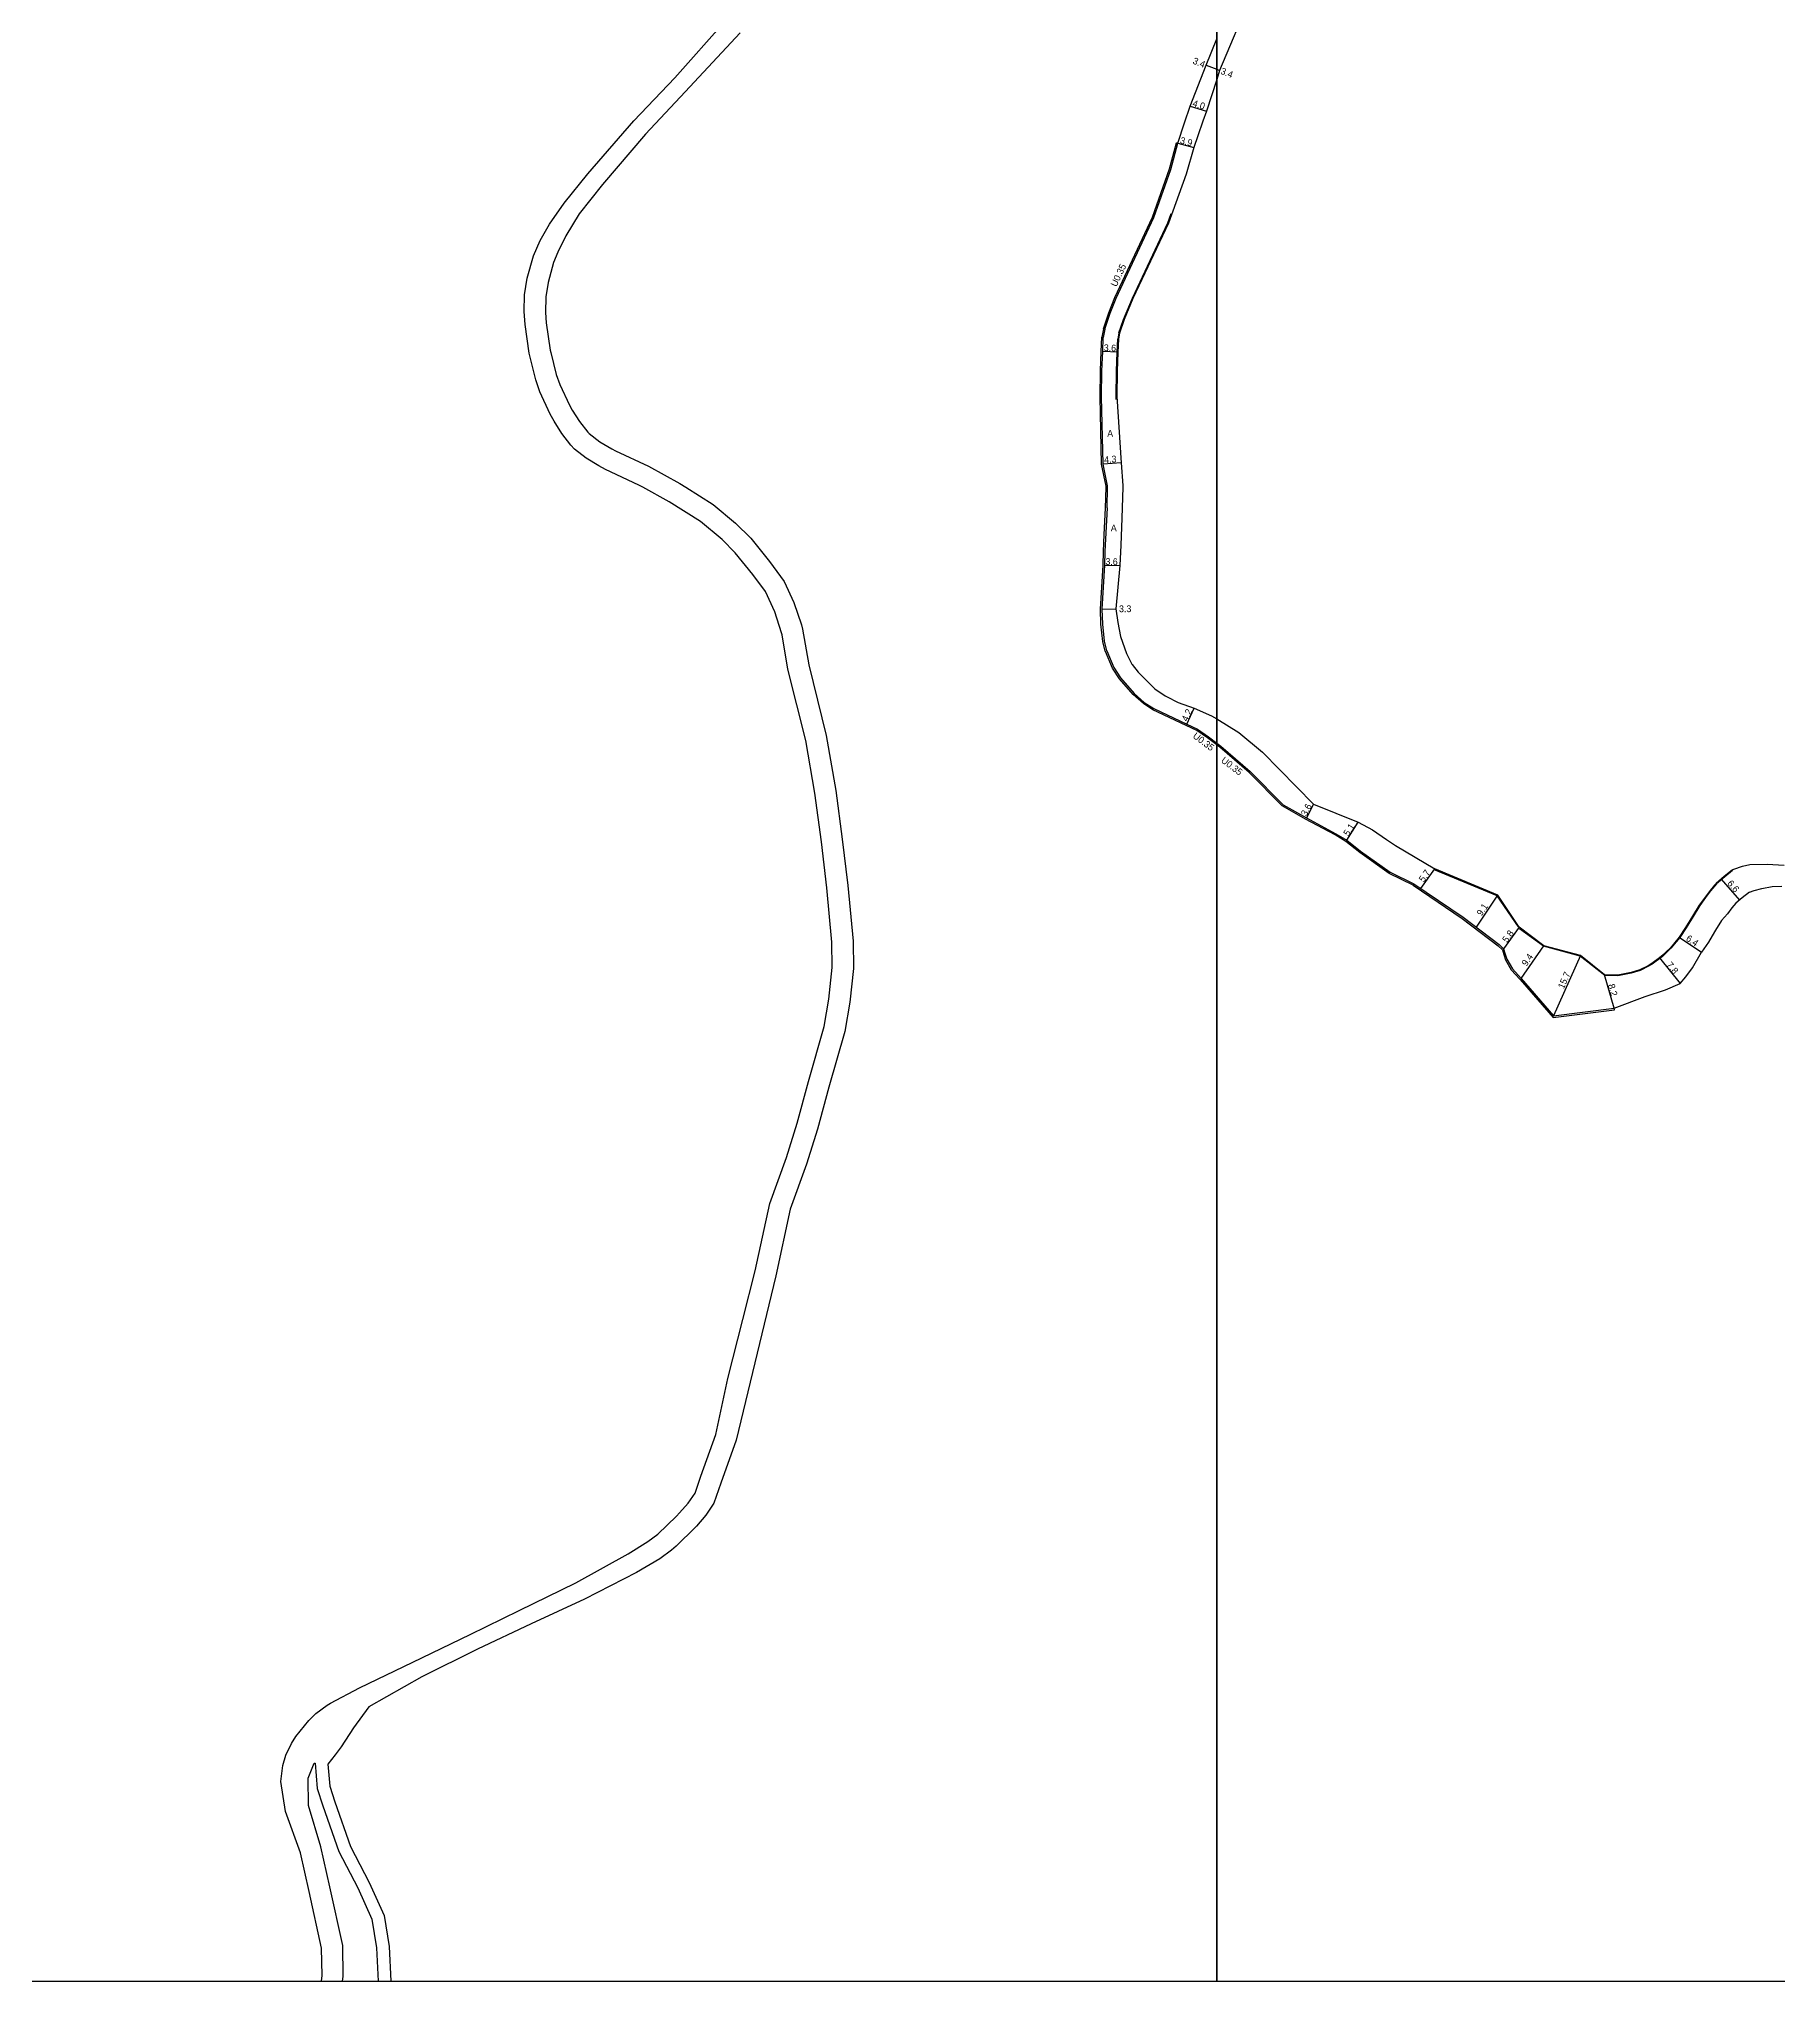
# Model space of a CAD drawing. Header units: metres. Extents: x -28000 to -24000, y -105000 to -102000.
# Drawn here: x -27478.9 to -27067.1, y -105000 to -104540.3 of the extents above; entities that cross this region are included whole.
import ezdxf

# ---------------------------------------------------------------- set-up
doc = ezdxf.new("R2010")
doc.units = ezdxf.units.M
doc.header["$LTSCALE"] = 2.5
for name, color, linetype in [('側溝・桝', 7, 'Continuous'), ('図郭', 7, 'Continuous'), ('幅員', 7, 'Continuous'), ('歩道・分離帯・安全施設', 7, 'Continuous'), ('舗装', 7, 'Continuous'), ('道路', 7, 'Continuous')]:
    doc.layers.add(name, color=color, linetype=linetype)
doc.styles.get("Standard").update_dxf_attribs({"font": ''})
doc.styles.get('Standard').set_extended_font_data('@MS PGothic')

msp = doc.modelspace()

# ---------------------------------------------------------------- linework, layer by layer
at = {"layer": '側溝・桝'}
for points in [[(-27225.56, -104605.13), (-27224.12, -104601.52), (-27215.22, -104582.45), (-27211.19, -104571.05), (-27209.49, -104564.89)], [(-27209.16, -104564.99), (-27209.49, -104564.89)], [(-27226.81, -104608.92), (-27225.56, -104605.13)], [(-27226.19, -104646.41), (-27226.18, -104646.12), (-27227.24, -104640.95), (-27227.62, -104624.99), (-27227.5, -104618.82), (-27227.33, -104614.25), (-27227.2, -104610.89)], [(-27226.31, -104651.35), (-27226.19, -104646.41)], [(-27200, -104707.38), (-27202.15, -104705.75), (-27204.68, -104703.97), (-27207.2, -104702.8), (-27215.08, -104699.08), (-27217.36, -104697.6), (-27219.76, -104695.49), (-27223.03, -104691.74), (-27224.67, -104689.21), (-27226.35, -104685.27), (-27226.38, -104685.18), (-27226.95, -104682.88), (-27227.4, -104678.82), (-27227.52, -104675.23), (-27226.9, -104664.85), (-27226.81, -104661.59), (-27226.66, -104657.6), (-27226.31, -104651.35)], [(-27169.4, -104730.25), (-27171.96, -104728.7), (-27178.94, -104724.93), (-27184.47, -104721.82), (-27192.3, -104713.94), (-27199.23, -104707.96), (-27200, -104707.38)], [(-27153.49, -104740.59), (-27159.15, -104737.8), (-27166.12, -104732.86), (-27169.4, -104730.25)], [(-27153.49, -104740.59), (-27141.85, -104748.44), (-27133.34, -104754.91)], [(-27133.34, -104754.91), (-27132.3, -104755.89), (-27132.02, -104757.02), (-27131.62, -104758.28)], [(-27131.62, -104758.28), (-27130.24, -104760.59), (-27128.17, -104762.9), (-27120.36, -104771.92), (-27105.82, -104770.06)], [(-27105.82, -104770.06), (-27105.91, -104769.72)]]:
    msp.add_lwpolyline(points, dxfattribs=at)
at = {"layer": '側溝・桝', "flags": 128}
msp.add_lwpolyline([(-27226.81, -104608.92), (-27227.2, -104610.89)], dxfattribs=at)
at = {"layer": '図郭'}
for points in [[(-28000, -105000), (-27200, -105000), (-27200, -104400), (-28000, -104400)], [(-27200, -105000), (-26400, -105000), (-26400, -104400), (-27200, -104400)]]:
    msp.add_lwpolyline(points, close=True, dxfattribs=at)
at = {"layer": '幅員'}
for points in [[(-27202.45, -104546.49), (-27200, -104547.48)], [(-27200, -104547.48), (-27199.3, -104547.77)], [(-27206.25, -104556.17), (-27202.44, -104557.37)], [(-27209.16, -104564.99), (-27205.4, -104566.02)], [(-27223.38, -104614.4), (-27226.98, -104614.26)], [(-27222.6, -104640.62), (-27226.89, -104640.91)], [(-27226.55, -104664.86), (-27222.95, -104664.94)], [(-27227.17, -104675.23), (-27223.87, -104675.19)], [(-27207.06, -104702.49), (-27205.29, -104698.68)], [(-27177.08, -104721.45), (-27178.77, -104724.63)], [(-27169.2, -104729.97), (-27166.48, -104725.65)], [(-27151.66, -104741.4), (-27148.38, -104736.74)], [(-27138.52, -104750.54), (-27133.47, -104742.97)], [(-27128.35, -104750.56), (-27132.07, -104755.65)], [(-27127.93, -104762.66), (-27122.56, -104754.94)], [(-27113.83, -104757.21), (-27120.22, -104771.55)], [(-27095.15, -104757.78), (-27090.27, -104763.87)], [(-27105.91, -104769.72), (-27108.16, -104761.83)]]:
    msp.add_lwpolyline(points, dxfattribs=at)
at = {"layer": '幅員', "flags": 128}
for points in [[(-27080.54, -104739.13), (-27076.24, -104744.13)], [(-27090.5, -104752.88), (-27085.19, -104756.45)]]:
    msp.add_lwpolyline(points, dxfattribs=at)
at = {"layer": '歩道・分離帯・安全施設'}
for points in [[(-27223.13, -104609.88), (-27222.07, -104606.67), (-27219.95, -104601.66), (-27211.58, -104583.83), (-27210.77, -104581.61)], [(-27223.77, -104625.6), (-27223.81, -104624.91), (-27223.7, -104618.93), (-27223.53, -104614.4), (-27223.41, -104611.32)], [(-27128.52, -104750.48), (-27133.56, -104743.11), (-27148.27, -104737.05)], [(-27077.85, -104737.11), (-27079.73, -104738.63), (-27081.65, -104740.28), (-27082.12, -104740.84), (-27083.05, -104741.93), (-27084.24, -104743.51), (-27085.64, -104745.43), (-27087.22, -104747.98), (-27088.87, -104750.72), (-27090.38, -104752.97), (-27092.46, -104755.52), (-27094.48, -104757.47), (-27096.88, -104759.28), (-27097.74, -104759.8)], [(-27097.74, -104759.8), (-27099.75, -104760.76), (-27101.84, -104761.43), (-27104.99, -104762.01), (-27108.11, -104761.98), (-27113.91, -104757.39), (-27122.65, -104755.06), (-27128.28, -104750.9)]]:
    msp.add_lwpolyline(points, dxfattribs=at)
at = {"layer": '歩道・分離帯・安全施設', "flags": 128}
msp.add_lwpolyline([(-27223.13, -104609.88), (-27223.41, -104611.32)], dxfattribs=at)
at = {"layer": '道路'}
for points in [[(-27187.34, -104507.1), (-27189.03, -104520.01), (-27192, -104530.3), (-27199.3, -104547.77), (-27200, -104549.92)], [(-27335.86, -104646.41), (-27336.78, -104645.91), (-27344.73, -104642.19), (-27346.31, -104641.32), (-27349.31, -104639.53), (-27352.05, -104637.38), (-27352.92, -104636.48), (-27355.03, -104633.72), (-27356.87, -104630.76), (-27357.8, -104629.12), (-27360.21, -104623.85), (-27361.18, -104621), (-27362.55, -104615.6), (-27362.74, -104614.69), (-27363.71, -104607.89), (-27363.93, -104604.8), (-27363.86, -104600.85), (-27363.25, -104596.92), (-27361.75, -104591.61), (-27360.19, -104588.04), (-27357.98, -104584.11), (-27354.46, -104579.16), (-27348.9, -104572.24), (-27338.01, -104559.66), (-27328.29, -104549.52), (-27316.38, -104536.07)], [(-27312.81, -104538.87), (-27325.86, -104552.78), (-27335.26, -104562.81), (-27345.37, -104574.72), (-27350.89, -104581.68), (-27354.06, -104586.87), (-27356, -104590.74), (-27356.99, -104593.23), (-27358.3, -104597.91), (-27358.85, -104601.36), (-27358.9, -104605.04), (-27358.72, -104607.46), (-27357.78, -104613.97), (-27357.65, -104614.54), (-27356.34, -104619.69), (-27355.52, -104622.07), (-27353.23, -104627.01), (-27352.56, -104628.18), (-27350.87, -104630.88), (-27348.9, -104633.36), (-27348.54, -104633.71), (-27346, -104635.67), (-27343.21, -104637.31), (-27342.29, -104637.81), (-27334.51, -104641.45), (-27327.08, -104645.55), (-27325.7, -104646.41)], [(-27225.22, -104605.21), (-27223.79, -104601.66), (-27214.9, -104582.59), (-27210.86, -104571.16), (-27209.16, -104564.99), (-27207.58, -104560.18), (-27206.25, -104556.17), (-27202.45, -104546.49), (-27200, -104540.27)], [(-27200, -104549.92), (-27202.44, -104557.37), (-27203.28, -104559.74), (-27204.49, -104563.25), (-27205.4, -104566.02), (-27207.2, -104572.32), (-27211.44, -104583.89), (-27219.82, -104601.72), (-27221.93, -104606.72), (-27222.98, -104609.92)], [(-27226.48, -104609.01), (-27225.22, -104605.21)], [(-27225.84, -104646.41), (-27225.83, -104646.09), (-27226.89, -104640.91), (-27227.27, -104624.99), (-27227.15, -104618.83), (-27226.98, -104614.26), (-27226.85, -104610.93)], [(-27223.26, -104611.34), (-27223.38, -104614.4), (-27223.55, -104618.93), (-27223.66, -104624.9), (-27222.6, -104640.62), (-27222.23, -104646.02), (-27222.24, -104646.41)], [(-27297.28, -104706.37), (-27301.49, -104689.48), (-27302.87, -104681.32), (-27302.99, -104680.87), (-27304.64, -104675.88), (-27306.83, -104671.11), (-27309.8, -104667.04), (-27313.96, -104661.92), (-27317.1, -104658.79), (-27322.19, -104654.49), (-27329.61, -104649.87), (-27335.86, -104646.41)], [(-27325.7, -104646.41), (-27319.17, -104650.48), (-27313.88, -104654.94), (-27310.32, -104658.46), (-27305.83, -104663.99), (-27302.4, -104668.69), (-27300.08, -104673.7), (-27298.31, -104678.95), (-27298.02, -104679.98), (-27296.59, -104688.46), (-27292.43, -104705.16)], [(-27225.96, -104651.3), (-27225.84, -104646.41)], [(-27222.24, -104646.41), (-27222.42, -104653.7), (-27222.69, -104660.13), (-27222.95, -104664.94), (-27223.87, -104675.19), (-27223.4, -104678.44), (-27222.73, -104681.76), (-27221.37, -104685.73), (-27220.08, -104688.29), (-27220.03, -104688.37), (-27218.57, -104690.17), (-27214.64, -104694.13), (-27212.17, -104695.79), (-27211.9, -104695.95), (-27209.15, -104697.34), (-27205.29, -104698.68), (-27201.24, -104700.49), (-27200, -104701.25)], [(-27225.96, -104651.3), (-27226.46, -104661.59), (-27226.55, -104664.86), (-27227.17, -104675.23), (-27227.05, -104678.8), (-27226.6, -104682.82), (-27226.05, -104685.09), (-27226.02, -104685.15), (-27224.36, -104689.05), (-27222.75, -104691.53), (-27219.51, -104695.24), (-27217.15, -104697.32), (-27214.91, -104698.78), (-27207.06, -104702.49), (-27204.5, -104703.67), (-27201.95, -104705.46), (-27200, -104706.94)], [(-27200, -104701.25), (-27194.74, -104704.47), (-27189.17, -104709.1), (-27177.08, -104721.45), (-27166.48, -104725.65)], [(-27420.41, -104946.49), (-27419.07, -104943.74), (-27418.01, -104942.13), (-27414.95, -104938.34), (-27413.24, -104936.65), (-27410.62, -104934.69), (-27409.82, -104934.19), (-27402.94, -104930.6), (-27390.29, -104924.53), (-27376.76, -104917.96), (-27365.12, -104912.27), (-27351.72, -104905.7), (-27339.32, -104898.88), (-27334.68, -104895.91), (-27332.3, -104894.17), (-27327.87, -104889.98), (-27327.15, -104889.19), (-27325.11, -104886.83), (-27323.5, -104884.46), (-27322.11, -104880.46), (-27318.56, -104870.6), (-27315.74, -104857.36), (-27312.17, -104843.38), (-27309.24, -104831.89), (-27305.78, -104815.9), (-27301.85, -104805.04), (-27299.31, -104796.93), (-27296.64, -104787.06), (-27292.94, -104774.08), (-27291.79, -104767.58), (-27291, -104760.09), (-27291.09, -104754.09), (-27292.27, -104741.2), (-27293.59, -104730.32), (-27295.15, -104718.81), (-27297.28, -104706.37)], [(-27292.43, -104705.16), (-27290.19, -104718.2), (-27288.63, -104729.68), (-27287.3, -104740.67), (-27286.09, -104753.82), (-27285.99, -104760.31), (-27286.83, -104768.28), (-27288.07, -104775.21), (-27291.82, -104788.41), (-27294.51, -104798.33), (-27297.11, -104806.64), (-27300.97, -104817.29), (-27304.37, -104833.04), (-27313.74, -104871.98), (-27317.4, -104882.14), (-27319.05, -104886.87), (-27320.95, -104889.68), (-27323.18, -104892.27), (-27323.41, -104892.53), (-27327.95, -104897.03), (-27329.07, -104898), (-27331.85, -104900.03), (-27337.37, -104903.25), (-27349.65, -104909.56), (-27362.28, -104915.39), (-27375.03, -104921.46), (-27388.14, -104928), (-27400.69, -104935.07), (-27404.34, -104940.07), (-27407.31, -104944.54), (-27408.72, -104946.4), (-27410.41, -104948.62)], [(-27200, -104706.94), (-27199.01, -104707.68), (-27192.06, -104713.68), (-27184.26, -104721.54), (-27178.77, -104724.63), (-27171.78, -104728.4), (-27169.2, -104729.97)], [(-27166.48, -104725.65), (-27163.09, -104727.52), (-27159.78, -104729.8), (-27157.7, -104731.18), (-27148.38, -104736.74)], [(-27169.2, -104729.97), (-27165.91, -104732.58), (-27158.96, -104737.5), (-27153.32, -104740.28), (-27141.65, -104748.16), (-27133.14, -104754.62)], [(-27128.35, -104750.56), (-27133.47, -104742.97), (-27148.38, -104736.74)], [(-27077.9, -104736.96), (-27079.83, -104738.52), (-27081.75, -104740.17), (-27082.12, -104740.61), (-27083.17, -104741.83), (-27084.36, -104743.42), (-27085.76, -104745.35), (-27087.35, -104747.9), (-27089, -104750.64), (-27090.5, -104752.88), (-27092.57, -104755.42), (-27094.57, -104757.35), (-27095.15, -104757.78)], [(-27077.9, -104736.96), (-27077.54, -104736.8), (-27075.51, -104736.1), (-27073.78, -104735.7), (-27069.66, -104735.59), (-27065.67, -104735.86)], [(-27073.89, -104742.21), (-27075.6, -104743.59), (-27077.06, -104744.84), (-27078.01, -104745.96), (-27079.05, -104747.34), (-27080.45, -104748.92), (-27081.89, -104751.24), (-27082.12, -104751.63), (-27083.59, -104754.07), (-27085.19, -104756.45)], [(-27073.89, -104742.21), (-27072.78, -104741.83), (-27070.97, -104741.39), (-27068.51, -104740.94), (-27066.19, -104740.79)], [(-27095.15, -104757.78), (-27096.96, -104759.16), (-27097.83, -104759.68), (-27099.81, -104760.62), (-27101.87, -104761.28), (-27105.01, -104761.86), (-27108.16, -104761.83), (-27113.83, -104757.21), (-27122.56, -104754.94), (-27128.35, -104750.56)], [(-27133.14, -104754.62), (-27132.07, -104755.65), (-27131.68, -104756.94), (-27131.3, -104758.13)], [(-27131.3, -104758.13), (-27129.95, -104760.38), (-27127.93, -104762.66), (-27120.22, -104771.55), (-27105.91, -104769.72), (-27098.52, -104766.93), (-27093.71, -104765.33), (-27090.27, -104763.87)], [(-27090.27, -104763.87), (-27088.91, -104762.32), (-27087.32, -104760.12), (-27085.19, -104756.45)], [(-27411.97, -105000), (-27411.81, -104998.67), (-27411.9, -104992.17), (-27414.83, -104978.77), (-27416.91, -104969.64), (-27420.48, -104959.87), (-27421.56, -104952.74), (-27421.12, -104948.98), (-27420.41, -104946.49)], [(-27406.93, -105000), (-27406.81, -104998.92), (-27406.91, -104991.59), (-27409.95, -104977.71), (-27412.1, -104968.22), (-27415.03, -104958.41), (-27415.12, -104951.93), (-27413.69, -104948.4), (-27413.43, -104948.41)], [(-27413.43, -104948.41), (-27412.96, -104954.4), (-27411.6, -104958.54), (-27407.79, -104969.31), (-27403.34, -104977.95), (-27400, -104985.34), (-27398.91, -104992.1), (-27398.51, -105000)], [(-27410.41, -104948.62), (-27409.99, -104953.81), (-27408.76, -104957.56), (-27405.03, -104968.11), (-27400.63, -104976.65), (-27397.1, -104984.47), (-27395.93, -104991.78), (-27395.51, -105000)]]:
    msp.add_lwpolyline(points, dxfattribs=at)
at = {"layer": '道路', "flags": 128}
for points in [[(-27226.48, -104609.01), (-27226.85, -104610.93)], [(-27222.98, -104609.92), (-27223.26, -104611.34)]]:
    msp.add_lwpolyline(points, dxfattribs=at)

# ---------------------------------------------------------------- texts
at = {"layer": '側溝・桝'}
for rotation, p in [(64.9929, (-27223.72, -104599.09)), (322.87, (-27205.8, -104705.57)), (322.87, (-27199.11, -104711.36))]:
    msp.add_text('U0.35', height=1.6, rotation=rotation, dxfattribs=at).set_placement(p)
at = {"layer": '幅員'}
for s, rotation, p in [('3.4', 337.8882, (-27205.81, -104546.08)), ('3.4', 337.8882, (-27199.22, -104548.5)), ('4.0', 342.4812, (-27205.84, -104556.19)), ('3.9', 344.7183, (-27208.79, -104564.99)), ('3.6', 357.8098, (-27226.75, -104614.16)), ('4.3', 3.8861, (-27226.58, -104640.69)), ('3.6', 358.7978, (-27226.35, -104664.77)), ('3.3', 0.6351, (-27223.11, -104675.99)), ('4.2', 65.0876, (-27206.94, -104701.99)), ('3.6', 61.8848, (-27178.77, -104724.4)), ('5.1', 57.7816, (-27168.78, -104729.11)), ('5.7', 55, (-27150.97, -104740.02)), ('6.6', 310.6551, (-27079.24, -104740.25)), ('9.1', 56, (-27137.27, -104748.02)), ('5.8', 53.813, (-27131.24, -104754.34)), ('6.4', 326.0983, (-27089.04, -104753.57)), ('9.4', 55.2258, (-27126.62, -104759.9)), ('15.7', 65.9815, (-27117.83, -104765.27)), ('7.8', 308.6815, (-27093.63, -104759.52)), ('8.2', 285.8677, (-27107.38, -104764.21))]:
    msp.add_text(s, height=1.6, rotation=rotation, dxfattribs=at).set_placement(p)
at = {"layer": '舗装'}
for p in [(-27225.91, -104634.46), (-27225.06, -104656.83)]:
    msp.add_text('A', height=1.6, dxfattribs=at).set_placement(p)

doc.saveas('drawing.dxf')
